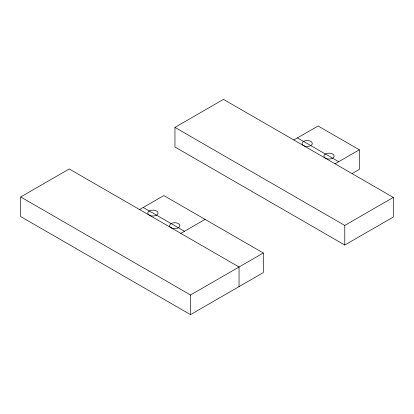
<?xml version="1.0" encoding="UTF-8"?>
<svg xmlns="http://www.w3.org/2000/svg" width="414" height="414" viewBox="0 0 414 414"><rect width="100%" height="100%" fill="white"/><g stroke="black" fill="none" stroke-linecap="round" stroke-linejoin="round"><path stroke-width="0.62" d="M139.575 209.572L163.835 195.568L263.304 252.995L263.304 272.603L190.523 314.624L20.7 216.579L20.7 196.966L69.221 168.953L239.044 266.999L239.044 286.607M174.956 127.393L223.477 99.376L393.3 197.421L393.3 217.034L344.779 245.047L174.956 147.001L174.956 127.393L344.779 225.439L393.3 197.421M293.831 139.994L318.092 125.991L359.336 149.801L359.336 169.409L352.169 173.549M180.814 233.382L205.075 219.379M335.076 163.809L359.336 149.801M20.7 196.966L190.523 295.011L263.304 252.995M297.475 137.898L338.714 161.708M143.213 207.471L184.458 231.281M344.779 225.439L344.779 245.047M190.523 295.011L190.523 314.624M303.54 145.599A5.144 2.97 0 0 0 312.146 144.269A5.144 2.97 0 0 0 305.842 140.631A5.144 2.97 0 0 0 303.54 145.599M325.373 158.205A5.144 2.97 0 0 0 333.984 156.875A5.144 2.97 0 0 0 327.681 153.232A5.144 2.97 0 0 0 325.373 158.205M171.111 227.783A5.144 2.97 0 0 0 179.723 226.448A5.144 2.97 0 0 0 173.419 222.81A5.144 2.97 0 0 0 171.111 227.783M149.278 215.176A5.144 2.97 0 0 0 157.889 213.841A5.144 2.97 0 0 0 151.586 210.203A5.144 2.97 0 0 0 149.278 215.176"/></g></svg>
